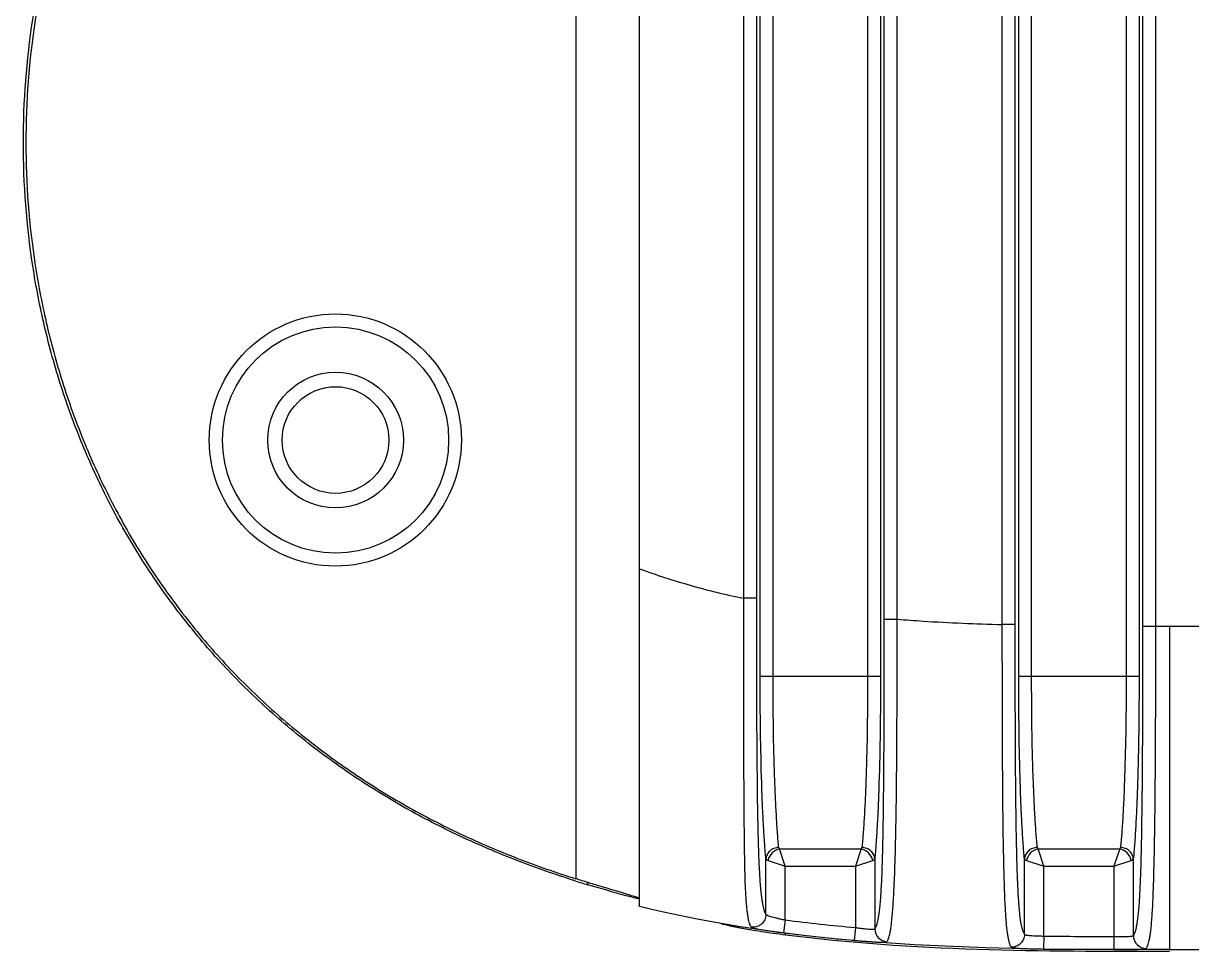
# Model space of a CAD drawing. Header units: millimetres. Extents: x 2067 to 4417, y -1557 to -908.
# Drawn here: x 2375.82 to 2393.89, y -1410.3 to -1395.94 of the extents above; entities that cross this region are included whole.
import ezdxf

# ---------------------------------------------------------------- set-up
doc = ezdxf.new("R2010")
doc.units = ezdxf.units.MM

msp = doc.modelspace()

# ---------------------------------------------------------------- linework, layer by layer
at = {"color": 7, "linetype": 'Continuous'}
for p, q in [((2385.345, -1409.601), (2385.345, -1385.973)), ((2384.363, -1386.402), (2384.363, -1409.173)), ((2387.214, -1406.038), (2387.214, -1389.537)), ((2387.414, -1406.038), (2387.414, -1389.537)), ((2388.877, -1389.537), (2388.877, -1406.038)), ((2389.076, -1389.537), (2389.076, -1406.038)), ((2391.214, -1406.038), (2391.214, -1389.537)), ((2391.414, -1406.038), (2391.414, -1389.537)), ((2392.877, -1389.537), (2392.877, -1406.038)), ((2393.076, -1389.537), (2393.076, -1406.038)), ((2385.344, -1389.962), (2385.344, -1406.612)), ((2389.135, -1405.159), (2389.135, -1390.416)), ((2389.335, -1405.159), (2389.335, -1390.416)), ((2390.955, -1390.335), (2390.955, -1405.24)), ((2391.155, -1390.335), (2391.155, -1405.24)), ((2393.135, -1405.264), (2393.135, -1390.31)), ((2393.335, -1405.264), (2393.335, -1390.31)), ((2386.955, -1390.74), (2386.955, -1404.834)), ((2387.155, -1390.74), (2387.155, -1404.834)), ((2387.155, -1404.834), (2386.955, -1404.834)), ((2389.135, -1405.159), (2389.335, -1405.159)), ((2391.155, -1405.24), (2390.955, -1405.24)), ((2393.135, -1405.264), (2395.155, -1405.264)), ((2393.335, -1405.264), (2393.545, -1405.264)), ((2393.545, -1405.264), (2393.545, -1410.269)), ((2387.214, -1406.038), (2389.076, -1406.038)), ((2391.214, -1406.038), (2393.076, -1406.038)), ((2387.514, -1408.71), (2387.503, -1408.69)), ((2388.777, -1408.71), (2388.787, -1408.69)), ((2391.514, -1408.71), (2391.503, -1408.69)), ((2392.777, -1408.71), (2392.787, -1408.69)), ((2387.303, -1409.723), (2387.303, -1408.867)), ((2387.514, -1408.71), (2388.777, -1408.71)), ((2387.603, -1408.977), (2387.514, -1408.71)), ((2388.777, -1408.71), (2388.688, -1408.977)), ((2388.987, -1408.867), (2388.987, -1409.948)), ((2391.303, -1410.032), (2391.303, -1408.867)), ((2391.514, -1408.71), (2392.777, -1408.71)), ((2391.603, -1408.977), (2391.514, -1408.71)), ((2392.777, -1408.71), (2392.688, -1408.977)), ((2392.987, -1408.867), (2392.987, -1410.05)), ((2387.336, -1408.888), (2387.603, -1408.977)), ((2387.603, -1409.81), (2387.603, -1408.977)), ((2387.603, -1408.977), (2388.688, -1408.977)), ((2388.688, -1408.977), (2388.955, -1408.888)), ((2388.688, -1408.977), (2388.688, -1409.926)), ((2391.336, -1408.888), (2391.603, -1408.977)), ((2391.603, -1410.059), (2391.603, -1408.977)), ((2391.603, -1408.977), (2392.688, -1408.977)), ((2392.688, -1408.977), (2392.955, -1408.888)), ((2392.688, -1408.977), (2392.688, -1410.067)), ((2384.545, -1409.23), (2384.545, -1409.264)), ((2385.343, -1409.488), (2385.329, -1409.484)), ((2385.345, -1409.489), (2385.343, -1409.488)), ((2386.607, -1409.865), (2386.605, -1409.863)), ((2386.607, -1409.865), (2386.607, -1409.863)), ((2387.603, -1409.81), (2387.577, -1410.009)), ((2388.688, -1409.926), (2388.67, -1410.126)), ((2387.606, -1410.044), (2387.606, -1410.013)), ((2391.603, -1410.059), (2391.6, -1410.259)), ((2392.688, -1410.067), (2392.687, -1410.267)), ((2391.6, -1410.259), (2392.687, -1410.267)), ((2393.545, -1410.269), (2447.545, -1410.269))]:
    msp.add_line(p, q, dxfattribs=at)
msp.add_lwpolyline([(2393.545, -1410.269), (2392.476, -1410.268), (2391.523, -1410.259), (2390.708, -1410.241), (2390.078, -1410.217), (2389.6, -1410.193), (2389.157, -1410.165), (2388.717, -1410.131), (2388.314, -1410.094), (2387.93, -1410.053), (2387.562, -1410.008), (2387.213, -1409.96), (2386.877, -1409.909), (2386.553, -1409.854), (2386.242, -1409.797), (2385.94, -1409.736), (2385.648, -1409.672), (2385.345, -1409.601)], dxfattribs=at)
for centre, radius in [((2380.642, -1402.387), 1.95), ((2380.645, -1402.387), 1.75), ((2380.645, -1402.387), 1.05), ((2380.645, -1402.387), 0.825)]:
    msp.add_circle(centre, radius, dxfattribs=at)
for centre, radius, start, end in [((2389.057, -1394.278), 15.651, 252.5067, 253.2447), ((2390.91, -1384.009), 26.012, 262.6965, 265.0996), ((2389.188, -1409.947), 0.2, 180.2242, 265.8202), ((2390.91, -1384.009), 26.212, 262.6962, 265.0993), ((2392.906, -1314.116), 95.951, 269.22151, 269.86926), ((2393.188, -1410.05), 0.2, 180.242, 269.7604)]:
    msp.add_arc(centre, radius, start, end, dxfattribs=at)
for points, knots in [([(2384.353, -1409.205), (2384.048, -1409.109), (2383.445, -1408.898), (2382.564, -1408.523), (2381.713, -1408.084), (2380.897, -1407.581), (2380.125, -1407.014), (2379.522, -1406.49), (2379.068, -1406.042), (2378.634, -1405.574), (2378.13, -1404.955), (2377.589, -1404.164), (2377.117, -1403.33), (2376.717, -1402.459), (2376.388, -1401.56), (2376.132, -1400.636), (2375.888, -1399.383), (2375.767, -1397.787), (2375.888, -1396.191), (2376.132, -1394.938), (2376.388, -1394.015), (2376.717, -1393.115), (2377.118, -1392.244), (2377.589, -1391.411), (2378.13, -1390.619), (2378.634, -1390), (2379.068, -1389.532), (2379.522, -1389.084), (2380.125, -1388.56), (2380.897, -1387.993), (2381.713, -1387.49), (2382.564, -1387.051), (2383.445, -1386.676), (2384.048, -1386.465), (2384.353, -1386.369)], [0, 0, 0, 0, 0.031255, 0.062509, 0.093762, 0.125015, 0.156267, 0.187519, 0.203148, 0.218777, 0.250028, 0.28128, 0.312531, 0.343783, 0.375035, 0.406288, 0.43754, 0.5, 0.56246, 0.593712, 0.624965, 0.656217, 0.687469, 0.71872, 0.749972, 0.781223, 0.796852, 0.812481, 0.843733, 0.874985, 0.906238, 0.937491, 0.968745, 1, 1, 1, 1]), ([(2384.363, -1386.402), (2384.059, -1386.497), (2383.459, -1386.708), (2382.58, -1387.082), (2381.731, -1387.52), (2380.919, -1388.022), (2380.149, -1388.587), (2379.548, -1389.109), (2379.096, -1389.557), (2378.663, -1390.023), (2378.161, -1390.641), (2377.622, -1391.429), (2377.152, -1392.261), (2376.753, -1393.129), (2376.425, -1394.026), (2376.17, -1394.946), (2375.927, -1396.196), (2375.805, -1397.787), (2375.927, -1399.378), (2376.17, -1400.628), (2376.425, -1401.548), (2376.753, -1402.445), (2377.152, -1403.313), (2377.622, -1404.145), (2378.161, -1404.933), (2378.663, -1405.551), (2379.096, -1406.017), (2379.548, -1406.465), (2380.149, -1406.987), (2380.919, -1407.552), (2381.731, -1408.055), (2382.58, -1408.492), (2383.459, -1408.867), (2384.059, -1409.077), (2384.363, -1409.173)], [0, 0, 0, 0, 0.031253, 0.062504, 0.093756, 0.125007, 0.156258, 0.187508, 0.203137, 0.218766, 0.250018, 0.281269, 0.312522, 0.343775, 0.375028, 0.406282, 0.437536, 0.5, 0.562464, 0.593718, 0.624972, 0.656225, 0.687478, 0.718731, 0.749982, 0.781234, 0.796863, 0.812492, 0.843742, 0.874993, 0.906244, 0.937496, 0.968747, 1, 1, 1, 1]), ([(2385.345, -1404.377), (2385.603, -1404.472), (2386.135, -1404.644), (2386.678, -1404.776), (2386.955, -1404.834)], [0, 0, 0, 0, 0.491737, 1, 1, 1, 1]), ([(2386.955, -1404.834), (2386.955, -1405.118), (2386.955, -1405.685), (2386.955, -1406.534), (2386.957, -1407.375), (2386.961, -1408.064), (2386.966, -1408.592), (2386.971, -1408.948), (2386.979, -1409.254), (2386.99, -1409.47), (2387.002, -1409.607), (2387.01, -1409.686), (2387.02, -1409.75), (2387.03, -1409.802), (2387.04, -1409.843), (2387.051, -1409.876), (2387.061, -1409.901), (2387.069, -1409.914), (2387.074, -1409.92)], [0, 0, 0, 0, 0.167021, 0.333822, 0.499692, 0.66201, 0.739276, 0.810537, 0.871613, 0.919105, 0.937605, 0.952957, 0.965551, 0.97579, 0.984043, 0.99064, 0.995872, 1, 1, 1, 1]), ([(2387.155, -1404.834), (2387.155, -1405.106), (2387.155, -1405.648), (2387.157, -1406.46), (2387.162, -1407.266), (2387.169, -1407.927), (2387.178, -1408.436), (2387.188, -1408.783), (2387.201, -1409.081), (2387.216, -1409.291), (2387.23, -1409.425), (2387.239, -1409.5), (2387.25, -1409.561), (2387.26, -1409.61), (2387.27, -1409.65), (2387.281, -1409.68), (2387.291, -1409.704), (2387.299, -1409.717), (2387.303, -1409.723)], [0, 0, 0, 0, 0.166079, 0.331961, 0.497032, 0.659063, 0.736718, 0.808932, 0.871204, 0.919389, 0.937972, 0.953295, 0.965809, 0.975956, 0.98413, 0.990672, 0.995876, 1, 1, 1, 1]), ([(2388.987, -1409.948), (2388.991, -1409.943), (2388.999, -1409.932), (2389.009, -1409.911), (2389.02, -1409.883), (2389.03, -1409.847), (2389.04, -1409.802), (2389.05, -1409.744), (2389.06, -1409.673), (2389.074, -1409.546), (2389.089, -1409.344), (2389.102, -1409.054), (2389.112, -1408.715), (2389.119, -1408.345), (2389.124, -1407.959), (2389.129, -1407.431), (2389.133, -1406.765), (2389.135, -1405.963), (2389.135, -1405.427), (2389.135, -1405.159)], [0, 0, 0, 0, 0.003733, 0.0085, 0.01457, 0.02224, 0.031854, 0.043809, 0.058555, 0.076558, 0.123719, 0.185433, 0.257638, 0.335647, 0.416531, 0.498833, 0.665248, 0.83252, 1, 1, 1, 1]), ([(2389.173, -1410.147), (2389.177, -1410.142), (2389.185, -1410.13), (2389.196, -1410.108), (2389.206, -1410.079), (2389.217, -1410.041), (2389.227, -1409.992), (2389.237, -1409.932), (2389.247, -1409.858), (2389.261, -1409.726), (2389.276, -1409.518), (2389.291, -1409.221), (2389.304, -1408.872), (2389.313, -1408.489), (2389.32, -1408.088), (2389.326, -1407.537), (2389.331, -1406.84), (2389.334, -1406.001), (2389.335, -1405.44), (2389.335, -1405.159)], [0, 0, 0, 0, 0.003742, 0.008548, 0.014692, 0.02247, 0.032217, 0.044308, 0.059153, 0.077156, 0.123784, 0.184354, 0.255553, 0.333095, 0.413941, 0.496446, 0.663564, 0.831665, 1, 1, 1, 1]), ([(2389.335, -1405.159), (2389.468, -1405.169), (2390.007, -1405.207), (2390.548, -1405.229), (2390.955, -1405.24)], [0, 0, 0, 0, 0.246319, 1, 1, 1, 1]), ([(2390.955, -1405.24), (2390.955, -1405.521), (2390.956, -1406.082), (2390.957, -1406.921), (2390.961, -1407.617), (2390.966, -1408.167), (2390.971, -1408.569), (2390.979, -1408.951), (2390.988, -1409.299), (2391, -1409.596), (2391.013, -1409.805), (2391.026, -1409.937), (2391.036, -1410.012), (2391.046, -1410.073), (2391.056, -1410.122), (2391.066, -1410.161), (2391.076, -1410.191), (2391.087, -1410.214), (2391.095, -1410.226), (2391.099, -1410.231)], [0, 0, 0, 0, 0.168183, 0.336131, 0.503085, 0.585498, 0.666242, 0.743668, 0.814745, 0.875227, 0.921866, 0.939924, 0.954853, 0.967054, 0.976931, 0.984853, 0.99115, 0.99611, 1, 1, 1, 1]), ([(2391.155, -1405.24), (2391.155, -1405.508), (2391.155, -1406.044), (2391.157, -1406.846), (2391.162, -1407.641), (2391.169, -1408.293), (2391.179, -1408.794), (2391.189, -1409.133), (2391.202, -1409.422), (2391.217, -1409.625), (2391.23, -1409.752), (2391.24, -1409.824), (2391.25, -1409.882), (2391.26, -1409.928), (2391.271, -1409.965), (2391.281, -1409.993), (2391.291, -1410.015), (2391.299, -1410.027), (2391.303, -1410.032)], [0, 0, 0, 0, 0.167311, 0.334412, 0.500648, 0.663627, 0.741511, 0.81358, 0.875192, 0.922372, 0.940441, 0.955286, 0.967366, 0.977123, 0.984949, 0.991181, 0.996111, 1, 1, 1, 1]), ([(2392.987, -1410.05), (2392.991, -1410.046), (2392.999, -1410.034), (2393.009, -1410.012), (2393.02, -1409.984), (2393.03, -1409.948), (2393.04, -1409.901), (2393.05, -1409.844), (2393.06, -1409.773), (2393.074, -1409.646), (2393.088, -1409.443), (2393.102, -1409.154), (2393.112, -1408.816), (2393.121, -1408.315), (2393.129, -1407.663), (2393.133, -1406.869), (2393.135, -1406.067), (2393.135, -1405.532), (2393.135, -1405.264)], [0, 0, 0, 0, 0.003849, 0.008736, 0.014923, 0.022703, 0.032415, 0.044449, 0.059251, 0.07728, 0.124403, 0.186, 0.258089, 0.336009, 0.499078, 0.665405, 0.832598, 1, 1, 1, 1]), ([(2393.187, -1410.25), (2393.191, -1410.245), (2393.199, -1410.233), (2393.209, -1410.21), (2393.22, -1410.18), (2393.23, -1410.141), (2393.24, -1410.093), (2393.25, -1410.032), (2393.26, -1409.957), (2393.273, -1409.826), (2393.287, -1409.618), (2393.299, -1409.321), (2393.309, -1408.973), (2393.317, -1408.591), (2393.323, -1408.19), (2393.328, -1407.639), (2393.332, -1406.944), (2393.335, -1406.105), (2393.335, -1405.544), (2393.335, -1405.264)], [0, 0, 0, 0, 0.003848, 0.008765, 0.015017, 0.022895, 0.032728, 0.044889, 0.05978, 0.077804, 0.124397, 0.184866, 0.255958, 0.333417, 0.414201, 0.496657, 0.663698, 0.831731, 1, 1, 1, 1]), ([(2387.303, -1408.867), (2387.296, -1408.791), (2387.282, -1408.623), (2387.265, -1408.349), (2387.25, -1408.033), (2387.232, -1407.543), (2387.218, -1406.874), (2387.214, -1406.323), (2387.214, -1406.038)], [0, 0, 0, 0, 0.080769, 0.178312, 0.29088, 0.416434, 0.697146, 1, 1, 1, 1]), ([(2387.503, -1408.69), (2387.495, -1408.619), (2387.482, -1408.462), (2387.465, -1408.205), (2387.45, -1407.908), (2387.432, -1407.449), (2387.417, -1406.822), (2387.414, -1406.306), (2387.414, -1406.038)], [0, 0, 0, 0, 0.080795, 0.178348, 0.290917, 0.416466, 0.697163, 1, 1, 1, 1]), ([(2388.877, -1406.038), (2388.877, -1406.306), (2388.873, -1406.822), (2388.858, -1407.449), (2388.841, -1407.908), (2388.826, -1408.205), (2388.809, -1408.462), (2388.795, -1408.619), (2388.787, -1408.69)], [0, 0, 0, 0, 0.302834, 0.58353, 0.70908, 0.821649, 0.919204, 1, 1, 1, 1]), ([(2389.076, -1406.038), (2389.076, -1406.323), (2389.073, -1406.874), (2389.058, -1407.543), (2389.041, -1408.033), (2389.025, -1408.349), (2389.008, -1408.623), (2388.995, -1408.791), (2388.987, -1408.867)], [0, 0, 0, 0, 0.302853, 0.583566, 0.709119, 0.821687, 0.919231, 1, 1, 1, 1]), ([(2391.303, -1408.867), (2391.296, -1408.791), (2391.282, -1408.623), (2391.265, -1408.349), (2391.25, -1408.033), (2391.232, -1407.543), (2391.218, -1406.874), (2391.214, -1406.323), (2391.214, -1406.038)], [0, 0, 0, 0, 0.080769, 0.178312, 0.29088, 0.416434, 0.697146, 1, 1, 1, 1]), ([(2391.503, -1408.69), (2391.495, -1408.619), (2391.482, -1408.462), (2391.465, -1408.205), (2391.45, -1407.908), (2391.432, -1407.449), (2391.417, -1406.822), (2391.414, -1406.306), (2391.414, -1406.038)], [0, 0, 0, 0, 0.080795, 0.178348, 0.290917, 0.416466, 0.697163, 1, 1, 1, 1]), ([(2392.877, -1406.038), (2392.877, -1406.306), (2392.873, -1406.822), (2392.858, -1407.449), (2392.841, -1407.908), (2392.826, -1408.205), (2392.809, -1408.462), (2392.795, -1408.619), (2392.787, -1408.69)], [0, 0, 0, 0, 0.302834, 0.58353, 0.70908, 0.821649, 0.919204, 1, 1, 1, 1]), ([(2393.076, -1406.038), (2393.076, -1406.323), (2393.073, -1406.874), (2393.058, -1407.543), (2393.041, -1408.033), (2393.025, -1408.349), (2393.008, -1408.623), (2392.995, -1408.791), (2392.987, -1408.867)], [0, 0, 0, 0, 0.302853, 0.583566, 0.709119, 0.821687, 0.919231, 1, 1, 1, 1]), ([(2387.503, -1408.69), (2387.477, -1408.691), (2387.427, -1408.7), (2387.371, -1408.733), (2387.338, -1408.769), (2387.319, -1408.8), (2387.307, -1408.833), (2387.304, -1408.856), (2387.303, -1408.867)], [0, 0, 0, 0, 0.262113, 0.518021, 0.642443, 0.763933, 0.882853, 1, 1, 1, 1]), ([(2388.987, -1408.867), (2388.987, -1408.856), (2388.984, -1408.833), (2388.972, -1408.8), (2388.953, -1408.769), (2388.919, -1408.733), (2388.864, -1408.7), (2388.813, -1408.691), (2388.787, -1408.69)], [0, 0, 0, 0, 0.117147, 0.236067, 0.357557, 0.481979, 0.737887, 1, 1, 1, 1]), ([(2391.503, -1408.69), (2391.477, -1408.691), (2391.427, -1408.7), (2391.371, -1408.733), (2391.338, -1408.769), (2391.319, -1408.8), (2391.307, -1408.833), (2391.304, -1408.856), (2391.303, -1408.867)], [0, 0, 0, 0, 0.262113, 0.518021, 0.642443, 0.763933, 0.882853, 1, 1, 1, 1]), ([(2392.987, -1408.867), (2392.987, -1408.856), (2392.984, -1408.833), (2392.972, -1408.8), (2392.953, -1408.769), (2392.919, -1408.733), (2392.864, -1408.7), (2392.813, -1408.691), (2392.787, -1408.69)], [0, 0, 0, 0, 0.117147, 0.236067, 0.357557, 0.481979, 0.737887, 1, 1, 1, 1]), ([(2387.303, -1408.867), (2387.304, -1408.869), (2387.307, -1408.873), (2387.314, -1408.878), (2387.323, -1408.884), (2387.331, -1408.886), (2387.336, -1408.888)], [0, 0, 0, 0, 0.161262, 0.374631, 0.65286, 1, 1, 1, 1]), ([(2387.514, -1408.71), (2387.471, -1408.719), (2387.39, -1408.765), (2387.344, -1408.845), (2387.336, -1408.888)], [0, 0, 0, 0, 0.500001, 1, 1, 1, 1]), ([(2388.955, -1408.888), (2388.946, -1408.845), (2388.9, -1408.765), (2388.819, -1408.719), (2388.777, -1408.71)], [0, 0, 0, 0, 0.5, 1, 1, 1, 1]), ([(2388.955, -1408.888), (2388.959, -1408.886), (2388.967, -1408.884), (2388.977, -1408.878), (2388.984, -1408.873), (2388.987, -1408.869), (2388.987, -1408.867)], [0, 0, 0, 0, 0.347137, 0.625367, 0.838731, 1, 1, 1, 1]), ([(2391.303, -1408.867), (2391.304, -1408.869), (2391.307, -1408.873), (2391.314, -1408.878), (2391.323, -1408.884), (2391.331, -1408.886), (2391.336, -1408.888)], [0, 0, 0, 0, 0.161262, 0.374631, 0.65286, 1, 1, 1, 1]), ([(2391.514, -1408.71), (2391.471, -1408.719), (2391.39, -1408.765), (2391.344, -1408.845), (2391.336, -1408.888)], [0, 0, 0, 0, 0.500001, 1, 1, 1, 1]), ([(2392.955, -1408.888), (2392.946, -1408.845), (2392.9, -1408.765), (2392.819, -1408.719), (2392.777, -1408.71)], [0, 0, 0, 0, 0.5, 1, 1, 1, 1]), ([(2392.955, -1408.888), (2392.959, -1408.886), (2392.967, -1408.884), (2392.977, -1408.878), (2392.984, -1408.873), (2392.987, -1408.869), (2392.987, -1408.867)], [0, 0, 0, 0, 0.347137, 0.625367, 0.838731, 1, 1, 1, 1]), ([(2385.345, -1409.48), (2385.345, -1409.479), (2385.343, -1409.477), (2385.34, -1409.475), (2385.333, -1409.472), (2385.325, -1409.468), (2385.314, -1409.464), (2385.301, -1409.459), (2385.285, -1409.454), (2385.26, -1409.446), (2385.223, -1409.434), (2385.172, -1409.418), (2385.114, -1409.401), (2385.049, -1409.381), (2384.977, -1409.36), (2384.9, -1409.337), (2384.818, -1409.312), (2384.701, -1409.277), (2384.549, -1409.231), (2384.425, -1409.192), (2384.363, -1409.173)], [0, 0, 0, 0, 0.002157, 0.006456, 0.013102, 0.022123, 0.033509, 0.047234, 0.063262, 0.081548, 0.124682, 0.176153, 0.235395, 0.30177, 0.374587, 0.453109, 0.536569, 0.624174, 0.808614, 1, 1, 1, 1]), ([(2385.329, -1409.484), (2385.266, -1409.468), (2385.004, -1409.398), (2384.742, -1409.324), (2384.545, -1409.264)], [0, 0, 0, 0, 0.241535, 1, 1, 1, 1]), ([(2387.303, -1409.723), (2387.303, -1409.737), (2387.3, -1409.766), (2387.282, -1409.82), (2387.238, -1409.879), (2387.173, -1409.913), (2387.116, -1409.923), (2387.088, -1409.922), (2387.074, -1409.92)], [0, 0, 0, 0, 0.1252, 0.250496, 0.499897, 0.749361, 0.874723, 1, 1, 1, 1]), ([(2387.303, -1409.723), (2387.304, -1409.724), (2387.307, -1409.727), (2387.312, -1409.731), (2387.321, -1409.735), (2387.336, -1409.742), (2387.362, -1409.751), (2387.399, -1409.762), (2387.444, -1409.773), (2387.493, -1409.786), (2387.547, -1409.798), (2387.584, -1409.806), (2387.603, -1409.81)], [0, 0, 0, 0, 0.014745, 0.036647, 0.066338, 0.103845, 0.201297, 0.325933, 0.473446, 0.638762, 0.816269, 1, 1, 1, 1]), ([(2387.606, -1410.044), (2387.543, -1410.036), (2387.418, -1410.019), (2387.237, -1409.992), (2387.093, -1409.969), (2386.987, -1409.95), (2386.915, -1409.937), (2386.85, -1409.924), (2386.791, -1409.912), (2386.74, -1409.901), (2386.696, -1409.892), (2386.665, -1409.884), (2386.645, -1409.879), (2386.633, -1409.875), (2386.623, -1409.872), (2386.616, -1409.869), (2386.611, -1409.867), (2386.608, -1409.866), (2386.607, -1409.865)], [0, 0, 0, 0, 0.189087, 0.3714, 0.540453, 0.6181, 0.690209, 0.756118, 0.815212, 0.866926, 0.910756, 0.946265, 0.960787, 0.973103, 0.983186, 0.99102, 0.996606, 1, 1, 1, 1]), ([(2387.074, -1409.92), (2387.074, -1409.921), (2387.076, -1409.922), (2387.08, -1409.925), (2387.089, -1409.928), (2387.102, -1409.933), (2387.12, -1409.937), (2387.142, -1409.942), (2387.168, -1409.947), (2387.197, -1409.953), (2387.243, -1409.961), (2387.308, -1409.971), (2387.392, -1409.984), (2387.483, -1409.996), (2387.545, -1410.005), (2387.577, -1410.009)], [0, 0, 0, 0, 0.004931, 0.011694, 0.031227, 0.059005, 0.094961, 0.138868, 0.19039, 0.249106, 0.314519, 0.463112, 0.630954, 0.812078, 1, 1, 1, 1]), ([(2388.688, -1409.926), (2388.706, -1409.929), (2388.743, -1409.934), (2388.797, -1409.941), (2388.847, -1409.947), (2388.891, -1409.951), (2388.928, -1409.954), (2388.954, -1409.954), (2388.97, -1409.954), (2388.978, -1409.952), (2388.984, -1409.951), (2388.987, -1409.949), (2388.987, -1409.948)], [0, 0, 0, 0, 0.18778, 0.368974, 0.537124, 0.686096, 0.810363, 0.905367, 0.940892, 0.968186, 0.987476, 1, 1, 1, 1]), ([(2393.545, -1410.299), (2392.555, -1410.299), (2390.572, -1410.298), (2388.59, -1410.169), (2387.606, -1410.044)], [0, 0, 0, 0, 0.49957, 1, 1, 1, 1]), ([(2388.67, -1410.126), (2388.702, -1410.128), (2388.765, -1410.134), (2388.855, -1410.141), (2388.939, -1410.146), (2389.004, -1410.15), (2389.05, -1410.152), (2389.079, -1410.153), (2389.105, -1410.154), (2389.127, -1410.154), (2389.144, -1410.153), (2389.158, -1410.152), (2389.166, -1410.15), (2389.171, -1410.148), (2389.172, -1410.147), (2389.173, -1410.147)], [0, 0, 0, 0, 0.189732, 0.372482, 0.54153, 0.690685, 0.756088, 0.814585, 0.865677, 0.90895, 0.944086, 0.970884, 0.98933, 0.995549, 1, 1, 1, 1]), ([(2391.303, -1410.032), (2391.303, -1410.058), (2391.292, -1410.111), (2391.247, -1410.178), (2391.179, -1410.222), (2391.125, -1410.232), (2391.099, -1410.231)], [0, 0, 0, 0, 0.249812, 0.499899, 0.750046, 1, 1, 1, 1]), ([(2391.303, -1410.032), (2391.304, -1410.033), (2391.307, -1410.035), (2391.312, -1410.038), (2391.32, -1410.04), (2391.336, -1410.044), (2391.362, -1410.047), (2391.399, -1410.05), (2391.443, -1410.053), (2391.493, -1410.055), (2391.547, -1410.057), (2391.584, -1410.058), (2391.603, -1410.059)], [0, 0, 0, 0, 0.013453, 0.03369, 0.061706, 0.097686, 0.19287, 0.31662, 0.464771, 0.632115, 0.812681, 1, 1, 1, 1]), ([(2392.688, -1410.067), (2392.706, -1410.067), (2392.744, -1410.067), (2392.797, -1410.067), (2392.847, -1410.067), (2392.892, -1410.065), (2392.929, -1410.063), (2392.954, -1410.061), (2392.97, -1410.058), (2392.978, -1410.056), (2392.984, -1410.054), (2392.987, -1410.052), (2392.987, -1410.05)], [0, 0, 0, 0, 0.187613, 0.368468, 0.536061, 0.684379, 0.80816, 0.903182, 0.938996, 0.966795, 0.986777, 1, 1, 1, 1]), ([(2391.099, -1410.231), (2391.1, -1410.232), (2391.101, -1410.233), (2391.106, -1410.235), (2391.114, -1410.238), (2391.127, -1410.24), (2391.145, -1410.242), (2391.167, -1410.245), (2391.192, -1410.246), (2391.221, -1410.248), (2391.267, -1410.251), (2391.331, -1410.253), (2391.415, -1410.255), (2391.506, -1410.257), (2391.568, -1410.258), (2391.6, -1410.259)], [0, 0, 0, 0, 0.00464, 0.011054, 0.029823, 0.056828, 0.092055, 0.135317, 0.186315, 0.244659, 0.309876, 0.458659, 0.627463, 0.810164, 1, 1, 1, 1]), ([(2392.687, -1410.267), (2392.719, -1410.267), (2392.781, -1410.267), (2392.872, -1410.267), (2392.955, -1410.266), (2393.019, -1410.265), (2393.065, -1410.264), (2393.094, -1410.263), (2393.119, -1410.262), (2393.141, -1410.26), (2393.158, -1410.258), (2393.172, -1410.256), (2393.18, -1410.254), (2393.185, -1410.252), (2393.186, -1410.251), (2393.187, -1410.25)], [0, 0, 0, 0, 0.190157, 0.373139, 0.542125, 0.690955, 0.756141, 0.814421, 0.865326, 0.908471, 0.943565, 0.97043, 0.989061, 0.995411, 1, 1, 1, 1])]:
    msp.add_open_spline(points, degree=3, knots=knots, dxfattribs=at)

doc.saveas('drawing.dxf')
